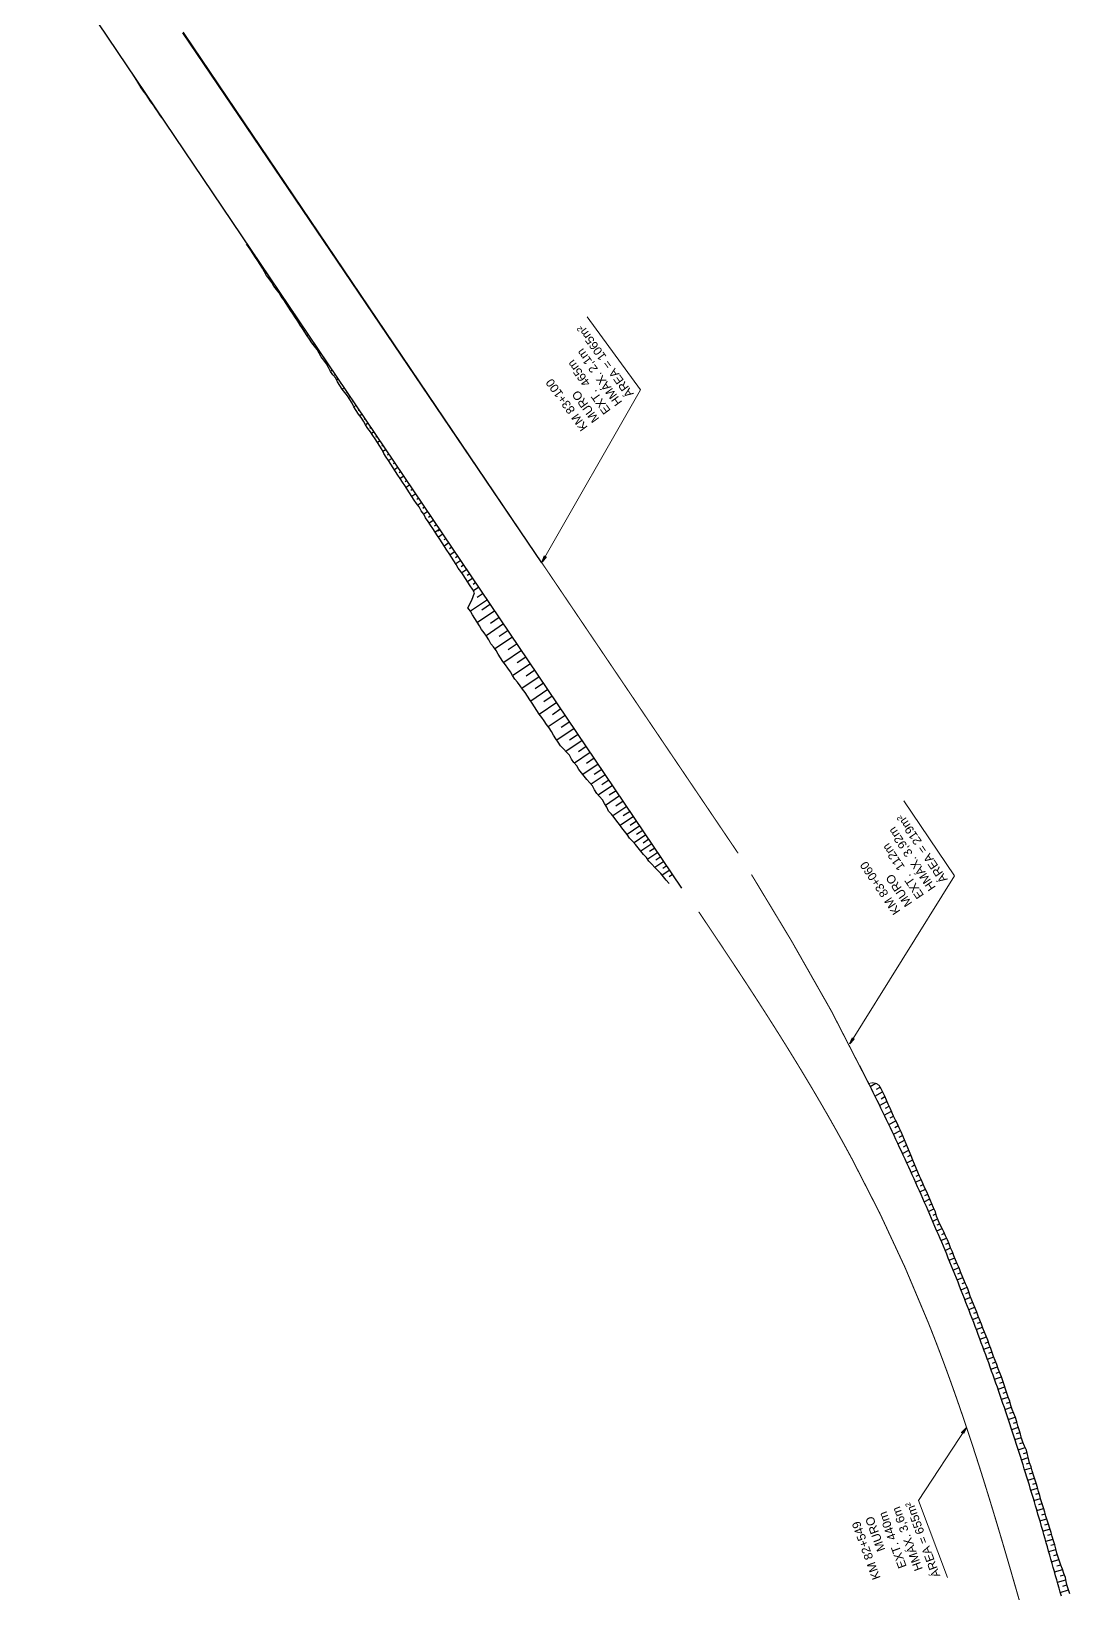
# Model space of a CAD drawing. Header units: metres. Extents: x 288738 to 324331, y 7399322 to 7465117.
# Drawn here: x 298194 to 298681, y 7450986 to 7451719 of the extents above; entities that cross this region are included whole.
import ezdxf

# ---------------------------------------------------------------- set-up
doc = ezdxf.new("R2010")
doc.units = ezdxf.units.M
doc.header["$LTSCALE"] = 10
for name, color, linetype in [('F-HZ-ATERRO-OFFSET', 110, 'Continuous'), ('F-HZ-ATERRO-TALUDE', 110, 'Continuous'), ('F-HZ-MUROS', 210, 'Continuous'), ('F-HZ-PIANO-CORTE', 10, 'Continuous'), ('F-HZ-TALUDE', 2, 'Continuous')]:
    doc.layers.add(name, color=color, linetype=linetype)
doc.layers.add('U-HZ-TEXTO-MUROS', color=2, linetype='Continuous', lineweight=0)
doc.styles.add('ARIAL', font='arial.ttf')
doc.styles.add('DIM', font='arial.ttf', dxfattribs={"width": 0.8})
doc.dimstyles.new('U-1_2000', dxfattribs={"dimscale": 2, "dimtxt": 1.5, "dimasz": 0.75, "dimexe": 0.75, "dimexo": 0.75, "dimgap": 0.25, "dimtad": 1, "dimzin": 4, "dimtxsty": 'DIM', "dimblk": 'ARCHTICK', "dimcen": 0.7, "dimdle": 0.75, "dimclrd": 256, "dimclre": 256, "dimclrt": 256, "dimaunit": 1, "dimadec": 3, "dimazin": 2, "dimtfac": 1, "dimtofl": 0, "dimtmove": 0, "dimatfit": 3, "dimldrblk": 'CLOSEDBLANK', "dimfxl": 0, "dimtolj": 1, "dimtzin": 0, "dimlwd": -1, "dimlwe": -1, "dimarcsym": 0})

# ---------------------------------------------------------------- blocks, each defined once
blk = doc.blocks.new('_ArchTick')
at = {"color": 0, "linetype": 'ByBlock', "const_width": 0.15}
blk.add_lwpolyline([(-0.5, -0.5), (0.5, 0.5)], dxfattribs=at)

msp = doc.modelspace()

# ---------------------------------------------------------------- linework, layer by layer
at = {"layer": 'F-HZ-ATERRO-OFFSET', "color": 2, "linetype": 'Continuous', "lineweight": -3, "flags": 128}
for points in [[(298498.873, 7451317.201), (298193.69, 7451769.974)], [(298492.944, 7451319.503), (298491.534, 7451320.963), (298490.28, 7451322.53), (298488.991, 7451324.072), (298487.647, 7451325.578), (298486.129, 7451326.966), (298484.847, 7451328.513), (298483.448, 7451329.981), (298482.352, 7451331.654), (298480.851, 7451333.053), (298479.636, 7451334.646), (298478.332, 7451336.179), (298477.128, 7451337.779), (298475.745, 7451339.258), (298474.318, 7451340.707), (298473.202, 7451342.367), (298472.008, 7451343.974), (298470.718, 7451345.516), (298469.575, 7451347.157), (298468.366, 7451348.754), (298467.143, 7451350.341), (298465.91, 7451351.922), (298464.514, 7451353.392), (298463.605, 7451355.192), (298462.581, 7451356.914), (298461.642, 7451358.693), (298460.315, 7451360.21), (298458.957, 7451361.706), (298457.935, 7451363.429), (298457, 7451365.211), (298455.651, 7451366.714), (298454.276, 7451368.198), (298453.001, 7451369.75), (298451.728, 7451371.304), (298450.614, 7451372.965), (298449.59, 7451374.687), (298448.245, 7451376.191), (298447.068, 7451377.81), (298446.142, 7451379.598), (298444.75, 7451381.071), (298443.347, 7451382.537), (298441.99, 7451384.034), (298440.901, 7451385.711), (298439.756, 7451387.351), (298438.663, 7451389.027), (298437.696, 7451390.787), (298436.586, 7451392.451), (298435.351, 7451394.03), (298434.308, 7451395.739), (298433.184, 7451397.393), (298431.888, 7451398.931), (298430.796, 7451400.607), (298429.804, 7451402.351), (298428.68, 7451404.005), (298427.587, 7451405.68), (298426.513, 7451407.369), (298425.411, 7451409.037), (298424.091, 7451410.559), (298422.961, 7451412.209), (298421.792, 7451413.833), (298420.482, 7451415.362), (298419.481, 7451417.099), (298418.438, 7451418.809), (298417.245, 7451420.416), (298416.111, 7451422.063), (298414.91, 7451423.665), (298413.775, 7451425.312), (298412.715, 7451427.01), (298411.745, 7451428.769), (298410.588, 7451430.4), (298409.201, 7451431.877), (298408.323, 7451433.698), (298407.309, 7451435.426), (298406.131, 7451437.044), (298404.931, 7451438.647), (298403.887, 7451440.355), (298402.879, 7451442.088), (298401.78, 7451443.759), (298400.683, 7451445.431), (298399.677, 7451447.166), (298398.505, 7451448.788), (298400.288, 7451452.409), (298401.655, 7451455.748), (298400.685, 7451457.507), (298399.567, 7451459.165), (298398.511, 7451460.865), (298397.359, 7451462.501), (298396.265, 7451464.175), (298395.159, 7451465.841), (298393.965, 7451467.448), (298392.935, 7451469.166), (298391.843, 7451470.842), (298390.824, 7451472.567), (298389.71, 7451474.228), (298388.611, 7451475.9), (298387.513, 7451477.572), (298386.447, 7451479.265), (298385.337, 7451480.929), (298384.222, 7451482.589), (298383.105, 7451484.248), (298382.13, 7451486.004), (298380.954, 7451487.622), (298379.826, 7451489.274), (298378.688, 7451490.919), (298377.765, 7451492.709), (298376.626, 7451494.353), (298375.699, 7451496.141), (298374.355, 7451497.646), (298373.255, 7451499.317), (298372.175, 7451501.001), (298371.094, 7451502.684), (298370.041, 7451504.387), (298368.998, 7451506.096), (298367.867, 7451507.745), (298366.72, 7451509.384), (298365.672, 7451511.089), (298364.565, 7451512.755), (298363.448, 7451514.414), (298362.404, 7451516.123), (298361.337, 7451517.816), (298360.242, 7451519.49), (298359.064, 7451521.107), (298358.251, 7451522.972), (298357.127, 7451524.626), (298356.033, 7451526.301), (298354.997, 7451528.015), (298353.862, 7451529.662), (298352.773, 7451531.339), (298351.615, 7451532.971), (298350.51, 7451534.638), (298349.471, 7451536.35), (298348.391, 7451538.034), (298347.192, 7451539.637), (298346.104, 7451541.316), (298345.07, 7451543.031), (298344.177, 7451544.841), (298343.12, 7451546.541), (298342.006, 7451548.202), (298340.737, 7451549.759), (298339.476, 7451551.32), (298338.458, 7451553.046), (298337.408, 7451554.75), (298336.483, 7451556.539), (298335.208, 7451558.091), (298334.019, 7451559.702), (298333.175, 7451561.545), (298332.196, 7451563.298), (298330.987, 7451564.894), (298329.745, 7451566.469), (298328.78, 7451568.231), (298327.864, 7451570.026), (298326.605, 7451571.588), (298325.286, 7451573.111), (298324.14, 7451574.75), (298323.036, 7451576.418), (298321.97, 7451578.112), (298320.931, 7451579.824), (298319.765, 7451581.45), (298318.767, 7451583.189), (298317.665, 7451584.858), (298316.558, 7451586.524), (298315.423, 7451588.171), (298314.411, 7451589.901), (298313.322, 7451591.579), (298312.158, 7451593.206), (298310.95, 7451594.804), (298309.901, 7451596.509), (298308.655, 7451598.08), (298307.468, 7451599.692), (298306.519, 7451601.465), (298305.349, 7451603.088), (298304.08, 7451604.644), (298303.062, 7451606.37), (298302.094, 7451608.13), (298301.037, 7451609.83), (298299.988, 7451611.534), (298298.887, 7451613.204), (298297.784, 7451614.873), (298296.687, 7451616.545), (298295.52, 7451618.171), (298294.619, 7451619.407)]]:
    msp.add_lwpolyline(points, dxfattribs=at)
at = {"layer": 'F-HZ-ATERRO-TALUDE', "linetype": 'Continuous', "lineweight": -3}
for p, q in [((298295.857, 7451618.398, 706.706), (298295.521, 7451618.171, 706.435)), ((298297.254, 7451616.325, 706.75), (298297.108, 7451616.226, 706.632)), ((298298.652, 7451614.252, 706.794), (298298.336, 7451614.038, 706.54)), ((298300.049, 7451612.179, 706.838), (298299.881, 7451612.065, 706.703)), ((298301.446, 7451610.106, 706.882), (298301.038, 7451609.829, 706.553)), ((298302.843, 7451608.033, 706.925), (298302.59, 7451607.861, 706.721)), ((298304.241, 7451605.96, 706.969), (298303.571, 7451605.507, 706.43)), ((298305.638, 7451603.887, 707.013), (298305.335, 7451603.682, 706.769)), ((298307.035, 7451601.814, 707.057), (298306.519, 7451601.465, 706.642)), ((298308.433, 7451599.741, 707.101), (298308.099, 7451599.515, 706.832)), ((298309.83, 7451597.668, 707.145), (298309.278, 7451597.294, 706.701)), ((298311.227, 7451595.594, 707.189), (298310.958, 7451595.412, 706.972)), ((298312.625, 7451593.521, 707.233), (298312.158, 7451593.206, 706.857)), ((298314.022, 7451591.448, 707.277), (298313.808, 7451591.304, 707.105)), ((298315.419, 7451589.375, 707.321), (298314.917, 7451589.036, 706.917)), ((298316.816, 7451587.302, 707.365), (298316.545, 7451587.119, 707.146)), ((298318.214, 7451585.229, 707.408), (298317.665, 7451584.858, 706.967)), ((298319.611, 7451583.156, 707.452), (298319.314, 7451582.955, 707.213)), ((298321.008, 7451581.083, 707.496), (298320.348, 7451580.636, 706.965)), ((298322.406, 7451579.01, 707.54), (298322.058, 7451578.775, 707.26)), ((298323.803, 7451576.937, 707.584), (298323.036, 7451576.418, 706.967)), ((298325.2, 7451574.864, 707.628), (298324.813, 7451574.602, 707.317)), ((298326.598, 7451572.791, 707.672), (298325.945, 7451572.35, 707.147)), ((298327.995, 7451570.718, 707.716), (298327.772, 7451570.567, 707.536)), ((298329.392, 7451568.645, 707.76), (298328.78, 7451568.231, 707.267)), ((298330.789, 7451566.572, 707.804), (298330.422, 7451566.323, 707.508)), ((298332.187, 7451564.499, 707.848), (298331.592, 7451564.096, 707.369)), ((298333.584, 7451562.426, 707.891), (298333.257, 7451562.204, 707.628)), ((298334.981, 7451560.353, 707.935), (298334.019, 7451559.702, 707.161)), ((298336.379, 7451558.28, 707.979), (298335.953, 7451557.991, 707.636)), ((298337.776, 7451556.206, 708.023), (298336.946, 7451555.645, 707.355)), ((298339.173, 7451554.133, 708.067), (298338.684, 7451553.803, 707.674)), ((298340.571, 7451552.06, 708.111), (298339.477, 7451551.32, 707.23)), ((298341.968, 7451549.987, 708.155), (298341.511, 7451549.678, 707.787)), ((298343.365, 7451547.914, 708.199), (298342.563, 7451547.372, 707.553)), ((298344.763, 7451545.841, 708.243), (298344.338, 7451545.554, 707.901)), ((298346.16, 7451543.768, 708.287), (298345.07, 7451543.031, 707.409)), ((298347.557, 7451541.695, 708.33), (298346.966, 7451541.295, 707.855)), ((298348.954, 7451539.622, 708.374), (298347.791, 7451538.835, 707.438)), ((298350.352, 7451537.549, 708.418), (298349.777, 7451537.16, 707.955)), ((298351.749, 7451535.476, 708.462), (298350.51, 7451534.638, 707.465)), ((298353.146, 7451533.403, 708.506), (298352.525, 7451532.983, 708.006)), ((298354.544, 7451531.33, 708.55), (298353.318, 7451530.501, 707.563)), ((298355.941, 7451529.257, 708.594), (298355.327, 7451528.842, 708.1)), ((298357.338, 7451527.184, 708.638), (298356.033, 7451526.3, 707.587)), ((298358.736, 7451525.111, 708.682), (298358.072, 7451524.662, 708.147)), ((298360.133, 7451523.038, 708.726), (298358.657, 7451522.039, 707.538)), ((298361.53, 7451520.965, 708.77), (298360.739, 7451520.429, 708.133)), ((298362.927, 7451518.892, 708.813), (298361.337, 7451517.816, 707.534)), ((298364.325, 7451516.818, 708.857), (298363.495, 7451516.257, 708.189)), ((298365.722, 7451514.745, 708.901), (298364.006, 7451513.585, 707.52)), ((298367.119, 7451512.672, 708.945), (298366.257, 7451512.089, 708.251)), ((298368.517, 7451510.599, 708.989), (298366.72, 7451509.384, 707.543)), ((298369.914, 7451508.526, 709.033), (298369.032, 7451507.929, 708.323)), ((298371.311, 7451506.453, 709.077), (298369.52, 7451505.241, 707.635)), ((298372.709, 7451504.38, 709.121), (298371.77, 7451503.745, 708.365)), ((298374.106, 7451502.307, 709.165), (298372.175, 7451501.001, 707.61)), ((298375.503, 7451500.234, 709.209), (298374.516, 7451499.567, 708.414)), ((298376.9, 7451498.161, 709.253), (298375.027, 7451496.893, 707.744)), ((298378.298, 7451496.088, 709.296), (298377.346, 7451495.444, 708.53)), ((298379.695, 7451494.015, 709.34), (298377.765, 7451492.709, 707.787)), ((298381.092, 7451491.942, 709.384), (298380.032, 7451491.225, 708.531)), ((298382.49, 7451489.869, 709.428), (298380.39, 7451488.448, 707.738)), ((298383.887, 7451487.796, 709.472), (298382.862, 7451487.102, 708.647)), ((298385.284, 7451485.723, 709.516), (298383.105, 7451484.248, 707.762)), ((298385.445, 7451485.484, 709.521), (298384.356, 7451484.747, 708.644)), ((298386.843, 7451483.411, 709.565), (298384.661, 7451481.935, 707.809)), ((298388.24, 7451481.338, 709.609), (298387.146, 7451480.597, 708.728)), ((298389.637, 7451479.265, 709.653), (298387.4, 7451477.751, 707.852)), ((298391.035, 7451477.191, 709.697), (298389.902, 7451476.425, 708.785)), ((298392.432, 7451475.118, 709.741), (298390.149, 7451473.574, 707.903)), ((298393.829, 7451473.045, 709.784), (298392.655, 7451472.251, 708.839)), ((298395.226, 7451470.972, 709.827), (298392.819, 7451469.344, 707.89)), ((298396.624, 7451468.899, 709.869), (298395.38, 7451468.058, 708.868)), ((298398.021, 7451466.826, 709.911), (298395.595, 7451465.185, 707.958)), ((298399.418, 7451464.753, 709.953), (298398.194, 7451463.925, 708.967)), ((298400.816, 7451462.68, 709.995), (298398.389, 7451461.038, 708.041)), ((298402.213, 7451460.607, 710.037), (298400.971, 7451459.767, 709.037)), ((298403.61, 7451458.534, 710.078), (298401.067, 7451456.814, 708.032)), ((298407.641, 7451452.554, 710.199), (298399.677, 7451447.166, 703.788)), ((298405.626, 7451455.544, 710.139), (298402.781, 7451453.62, 707.849)), ((298409.081, 7451450.418, 710.242), (298405.04, 7451447.684, 706.989)), ((298411.138, 7451447.366, 710.303), (298403.008, 7451441.866, 703.76)), ((298413.205, 7451444.299, 710.365), (298409.056, 7451441.493, 707.026)), ((298415.272, 7451441.233, 710.427), (298407.104, 7451435.707, 703.853)), ((298417.349, 7451438.151, 710.489), (298413.137, 7451435.301, 707.099)), ((298419.427, 7451435.068, 710.551), (298411.217, 7451429.514, 703.943)), ((298423.655, 7451428.795, 710.678), (298415.301, 7451423.143, 703.954)), ((298421.541, 7451431.932, 710.615), (298417.358, 7451429.102, 707.248)), ((298427.851, 7451422.57, 710.803), (298419.561, 7451416.962, 704.131)), ((298425.753, 7451425.683, 710.741), (298421.62, 7451422.887, 707.414)), ((298431.973, 7451416.454, 710.927), (298423.828, 7451410.943, 704.37)), ((298429.912, 7451419.512, 710.865), (298425.802, 7451416.732, 707.557)), ((298434, 7451413.447, 710.987), (298430.026, 7451410.758, 707.788)), ((298436.028, 7451410.439, 711.048), (298428.017, 7451405.02, 704.6)), ((298438.091, 7451407.378, 711.11), (298434.067, 7451404.655, 707.871)), ((298440.155, 7451404.316, 711.172), (298432, 7451398.799, 704.608)), ((298442.174, 7451401.32, 711.232), (298438.181, 7451398.618, 708.018)), ((298444.193, 7451398.324, 711.292), (298436.214, 7451392.926, 704.87)), ((298448.302, 7451392.229, 711.415), (298440.184, 7451386.737, 704.881)), ((298446.248, 7451395.277, 711.354), (298442.231, 7451392.56, 708.121)), ((298452.174, 7451386.484, 711.531), (298444.523, 7451381.308, 705.373)), ((298450.238, 7451389.357, 711.473), (298446.186, 7451386.616, 708.212)), ((298455.929, 7451380.914, 711.643), (298448.51, 7451375.895, 705.672)), ((298454.051, 7451383.699, 711.587), (298450.336, 7451381.186, 708.597)), ((298457.766, 7451378.189, 711.698), (298454.108, 7451375.714, 708.754)), ((298459.602, 7451375.463, 711.753), (298452.344, 7451370.553, 705.911)), ((298462.968, 7451370.47, 711.854), (298456.318, 7451365.971, 706.501)), ((298461.285, 7451372.967, 711.804), (298457.774, 7451370.591, 708.977)), ((298466.352, 7451365.449, 711.955), (298459.666, 7451360.925, 706.573)), ((298464.66, 7451367.96, 711.905), (298461.302, 7451365.687, 709.201)), ((298468.02, 7451362.975, 712.005), (298464.837, 7451360.822, 709.443)), ((298469.687, 7451360.502, 712.055), (298463.098, 7451356.044, 706.751)), ((298472.984, 7451355.611, 712.154), (298466.47, 7451351.204, 706.911)), ((298471.336, 7451358.056, 712.104), (298467.915, 7451355.742, 709.351)), ((298476.146, 7451350.92, 712.248), (298469.898, 7451346.693, 707.22)), ((298474.565, 7451353.265, 712.201), (298471.385, 7451351.114, 709.641)), ((298477.659, 7451348.674, 712.293), (298474.6, 7451346.604, 709.83)), ((298479.173, 7451346.428, 712.339), (298473.192, 7451342.381, 707.524)), ((298481.977, 7451342.268, 712.423), (298476.437, 7451338.519, 707.963)), ((298480.575, 7451344.348, 712.381), (298477.622, 7451342.35, 710.003)), ((298483.375, 7451340.195, 712.464), (298480.703, 7451338.387, 710.314)), ((298484.772, 7451338.121, 712.506), (298479.635, 7451334.646, 708.372)), ((298487.567, 7451333.975, 712.59), (298482.9, 7451330.818, 708.833)), ((298486.169, 7451336.048, 712.548), (298483.698, 7451334.376, 710.558)), ((298490.361, 7451329.829, 712.673), (298486.129, 7451326.966, 709.267)), ((298488.964, 7451331.902, 712.632), (298486.73, 7451330.391, 710.834)), ((298493.156, 7451325.683, 712.757), (298489.635, 7451323.301, 709.923)), ((298491.759, 7451327.756, 712.715), (298489.871, 7451326.479, 711.195)), ((298494.553, 7451323.61, 712.799), (298492.887, 7451322.483, 711.458))]:
    msp.add_line(p, q, dxfattribs=at)
at = {"layer": 'F-HZ-MUROS', "linetype": 'Continuous', "lineweight": -3, "const_width": 0.5}
for points in [[(298525.255, 7451333.62), (298264.934, 7451718.995)], [(298531.543, 7451323.608), (298550.175, 7451292.725), (298569.003, 7451259.591), (298586.509, 7451225.52)]]:
    msp.add_lwpolyline(points, dxfattribs=at)
at = {"layer": 'F-HZ-MUROS', "linetype": 'Continuous', "lineweight": -3}
msp.add_lwpolyline([(298433.198, 7451469.906), (298264.716, 7451718.578)], dxfattribs=at)
at = {"layer": 'F-HZ-MUROS', "linetype": 'Continuous', "lineweight": -3, "const_width": 0.5}
msp.add_lwpolyline([(298657.579, 7450981.653), (298656.162, 7450986.604), (298654.74, 7450991.553), (298653.312, 7450996.498), (298651.877, 7451001.439), (298650.433, 7451006.375), (298648.981, 7451011.306), (298647.519, 7451016.232), (298646.046, 7451021.153), (298644.561, 7451026.068), (298643.062, 7451030.976), (298641.55, 7451035.878), (298640.022, 7451040.773), (298638.477, 7451045.661), (298636.916, 7451050.54), (298635.336, 7451055.412), (298633.737, 7451060.275), (298632.118, 7451065.129), (298630.477, 7451069.974), (298628.814, 7451074.809), (298627.128, 7451079.633), (298625.418, 7451084.447), (298623.683, 7451089.25), (298621.922, 7451094.041), (298620.133, 7451098.82), (298618.317, 7451103.586), (298616.472, 7451108.339), (298614.595, 7451113.086, 0.0279024), (298578.824, 7451189.925), (298576.4, 7451194.417), (298573.95, 7451198.889), (298571.472, 7451203.347), (298568.967, 7451207.791), (298566.434, 7451212.223), (298563.876, 7451216.643), (298561.293, 7451221.051), (298558.687, 7451225.447), (298556.057, 7451229.832), (298553.406, 7451234.206), (298550.734, 7451238.57), (298548.042, 7451242.924), (298545.331, 7451247.269), (298542.602, 7451251.606), (298539.856, 7451255.934), (298537.094, 7451260.254), (298534.317, 7451264.567), (298531.525, 7451268.874), (298528.721, 7451273.174), (298525.904, 7451277.469), (298523.075, 7451281.759), (298520.236, 7451286.045), (298517.388, 7451290.327), (298514.531, 7451294.606), (298506.795, 7451306.154)], format="xyb", dxfattribs=at)
at = {"layer": 'F-HZ-PIANO-CORTE'}
for p, q in [((298241.58, 7451698.73), (298241.67, 7451698.791)), ((298242.897, 7451696.606), (298242.981, 7451696.663)), ((298244.25, 7451694.504), (298244.462, 7451694.648)), ((298245.547, 7451692.369), (298245.702, 7451692.474)), ((298247.024, 7451690.352), (298247.253, 7451690.507)), ((298248.464, 7451688.309), (298248.557, 7451688.372)), ((298249.767, 7451686.177), (298250.045, 7451686.365)), ((298251.247, 7451684.163), (298251.344, 7451684.229)), ((298252.618, 7451682.073), (298252.838, 7451682.221)), ((298254.067, 7451680.037), (298254.151, 7451680.094)), ((298587.247, 7451224.153), (298589.901, 7451225.68)), ((298590.133, 7451222.938), (298591.909, 7451223.953)), ((298589.465, 7451219.692), (298593.057, 7451221.732)), ((298591.655, 7451215.239), (298595.093, 7451217.167)), ((298592.329, 7451218.461), (298594.094, 7451219.458)), ((298593.83, 7451210.771), (298597.169, 7451212.618)), ((298594.444, 7451213.951), (298596.142, 7451214.897)), ((298596.539, 7451209.431), (298598.168, 7451210.326)), ((298595.988, 7451206.292), (298599.29, 7451208.093)), ((298598.126, 7451201.806), (298601.383, 7451203.557)), ((298598.724, 7451204.949), (298600.388, 7451205.85)), ((298600.782, 7451200.412), (298602.376, 7451201.263)), ((298600.244, 7451197.317), (298603.338, 7451198.955)), ((298602.344, 7451192.816), (298605.301, 7451194.357)), ((298602.791, 7451195.856), (298604.287, 7451196.642)), ((298604.423, 7451188.313), (298607.173, 7451189.725)), ((298604.848, 7451191.314), (298606.306, 7451192.068)), ((298606.788, 7451186.733), (298608.119, 7451187.411)), ((298606.488, 7451183.79), (298609.132, 7451185.126)), ((298608.536, 7451179.255), (298611.101, 7451180.53)), ((298608.811, 7451182.174), (298610.107, 7451182.824)), ((298610.568, 7451174.707), (298613.14, 7451175.966)), ((298610.847, 7451177.619), (298612.14, 7451178.257)), ((298612.88, 7451173.061), (298614.184, 7451173.694)), ((298612.581, 7451170.149), (298615.201, 7451171.411)), ((298614.573, 7451165.588), (298617.138, 7451166.803)), ((298614.846, 7451168.478), (298616.114, 7451169.084)), ((298616.782, 7451163.895), (298618.009, 7451164.471)), ((298616.532, 7451161.052), (298618.791, 7451162.104)), ((298618.489, 7451156.469), (298620.947, 7451157.595)), ((298618.669, 7451159.294), (298619.824, 7451159.828)), ((298620.427, 7451151.878), (298623.064, 7451153.066)), ((298620.749, 7451154.76), (298622.038, 7451155.346)), ((298622.733, 7451150.181), (298624.078, 7451150.781)), ((298622.344, 7451147.284), (298624.957, 7451148.442)), ((298624.242, 7451142.68), (298626.85, 7451143.815)), ((298624.619, 7451145.564), (298625.943, 7451146.145)), ((298626.122, 7451138.068), (298628.864, 7451139.24)), ((298626.503, 7451140.944), (298627.821, 7451141.513)), ((298628.392, 7451136.329), (298629.731, 7451136.897)), ((298627.982, 7451133.45), (298630.704, 7451134.594)), ((298629.823, 7451128.823), (298632.675, 7451130)), ((298630.281, 7451131.71), (298631.658, 7451132.283)), ((298632.138, 7451127.082), (298633.54, 7451127.655)), ((298631.643, 7451124.193), (298634.379, 7451125.302)), ((298633.446, 7451119.55), (298636.289, 7451120.681)), ((298633.947, 7451122.435), (298635.347, 7451122.997)), ((298635.23, 7451114.902), (298638.027, 7451115.995)), ((298635.768, 7451117.789), (298637.196, 7451118.352)), ((298637.538, 7451113.125), (298638.962, 7451113.676)), ((298636.995, 7451110.243), (298639.838, 7451111.335)), ((298638.74, 7451105.579), (298641.707, 7451106.698)), ((298639.324, 7451108.466), (298640.779, 7451109.019)), ((298640.466, 7451100.907), (298643.498, 7451102.032)), ((298641.128, 7451103.814), (298642.651, 7451104.384)), ((298642.805, 7451099.115), (298644.288, 7451099.66)), ((298642.173, 7451096.229), (298645.182, 7451097.326)), ((298643.86, 7451091.541), (298646.975, 7451092.659)), ((298644.546, 7451094.438), (298646.073, 7451094.99)), ((298645.529, 7451086.848), (298648.773, 7451087.993)), ((298646.279, 7451089.758), (298647.862, 7451090.321)), ((298647.968, 7451085.063), (298649.581, 7451085.628)), ((298647.178, 7451082.145), (298650.392, 7451083.263)), ((298648.808, 7451077.437), (298651.933, 7451078.507)), ((298649.592, 7451080.342), (298651.189, 7451080.893)), ((298651.191, 7451075.615), (298652.766, 7451076.15)), ((298650.418, 7451072.72), (298653.522, 7451073.767)), ((298652.01, 7451067.998), (298655.231, 7451069.069)), ((298652.783, 7451070.884), (298654.349, 7451071.408)), ((298653.581, 7451063.267), (298656.713, 7451064.295)), ((298654.402, 7451066.163), (298656.005, 7451066.692)), ((298655.891, 7451061.399), (298657.423, 7451061.898)), ((298655.134, 7451058.529), (298658.138, 7451059.502)), ((298656.664, 7451053.793), (298659.862, 7451054.815)), ((298657.406, 7451056.641), (298658.909, 7451057.124)), ((298658.171, 7451049.063), (298661.388, 7451050.079)), ((298659.102, 7451051.97), (298660.786, 7451052.505)), ((298660.469, 7451047.174), (298662.018, 7451047.66)), ((298659.665, 7451044.308), (298662.814, 7451045.291)), ((298661.14, 7451039.542), (298664.241, 7451040.499)), ((298661.958, 7451042.408), (298663.512, 7451042.89)), ((298662.596, 7451034.768), (298665.74, 7451035.729)), ((298663.434, 7451037.636), (298664.999, 7451038.117)), ((298664.881, 7451032.855), (298666.445, 7451033.331)), ((298664.031, 7451029.989), (298667.117, 7451030.923)), ((298665.448, 7451025.203), (298668.581, 7451026.142)), ((298666.297, 7451028.065), (298667.852, 7451028.534)), ((298666.844, 7451020.41), (298670.075, 7451021.371)), ((298667.741, 7451023.283), (298669.334, 7451023.758)), ((298669.174, 7451018.497), (298670.812, 7451018.982)), ((298668.221, 7451015.613), (298671.605, 7451016.612)), ((298669.585, 7451010.81), (298673.002, 7451011.811)), ((298670.603, 7451013.711), (298672.303, 7451014.211)), ((298670.948, 7451006.01), (298674.349, 7451006.999)), ((298672.01, 7451008.918), (298673.753, 7451009.426)), ((298673.329, 7451004.101), (298675.028, 7451004.594)), ((298672.312, 7451001.205), (298675.738, 7451002.197)), ((298673.669, 7450996.423), (298677.525, 7450997.533)), ((298674.778, 7450999.324), (298676.564, 7450999.84)), ((298675.027, 7450991.642), (298679.002, 7450992.782)), ((298676.31, 7450994.589), (298678.269, 7450995.152)), ((298677.607, 7450989.791), (298679.507, 7450990.335)), ((298676.388, 7450986.847), (298680.285, 7450987.961))]:
    msp.add_line(p, q, dxfattribs=at)
at = {"layer": 'F-HZ-TALUDE', "color": 2, "linetype": 'Continuous', "lineweight": -3, "flags": 128}
msp.add_lwpolyline([(298255.567, 7451678.037), (298255.551, 7451678.059), (298254.35, 7451679.662), (298253.146, 7451681.262), (298252.055, 7451682.938), (298250.954, 7451684.608), (298249.746, 7451686.205), (298248.723, 7451687.928), (298247.6, 7451689.583), (298246.399, 7451691.186), (298245.23, 7451692.809), (298244.226, 7451694.545), (298243.144, 7451696.227), (298242.05, 7451697.902), (298241.059, 7451699.646)], dxfattribs=at)
at = {"layer": 'F-HZ-TALUDE', "linetype": 'Continuous', "lineweight": -3, "flags": 128}
for points in [[(298676.907, 7450985.017), (298676.36, 7450986.944), (298675.813, 7450988.871), (298675.266, 7450990.798), (298674.719, 7450992.726), (298674.172, 7450994.654), (298673.624, 7450996.583), (298673.077, 7450998.511), (298672.529, 7451000.44), (298671.981, 7451002.37), (298671.434, 7451004.299), (298670.886, 7451006.229), (298670.338, 7451008.159), (298669.79, 7451010.09), (298669.241, 7451012.021), (298668.693, 7451013.952), (298668.144, 7451015.884), (298667.592, 7451017.814), (298667.037, 7451019.745), (298666.479, 7451021.674), (298665.917, 7451023.603), (298665.352, 7451025.532), (298664.783, 7451027.459), (298664.211, 7451029.386), (298663.636, 7451031.313), (298663.058, 7451033.238), (298662.476, 7451035.164), (298661.891, 7451037.088), (298661.303, 7451039.012), (298660.711, 7451040.935), (298660.116, 7451042.857), (298659.518, 7451044.779), (298658.917, 7451046.7), (298658.312, 7451048.62), (298657.704, 7451050.54), (298657.092, 7451052.458), (298656.477, 7451054.377), (298655.859, 7451056.294), (298655.238, 7451058.211), (298654.613, 7451060.127), (298653.985, 7451062.042), (298653.354, 7451063.956), (298652.72, 7451065.87), (298652.082, 7451067.783), (298651.441, 7451069.695), (298650.796, 7451071.606), (298650.148, 7451073.516), (298649.497, 7451075.426), (298648.843, 7451077.335), (298648.185, 7451079.243), (298647.524, 7451081.15), (298646.86, 7451083.057), (298646.193, 7451084.962), (298645.522, 7451086.867), (298644.848, 7451088.771), (298644.17, 7451090.674), (298643.49, 7451092.576), (298642.806, 7451094.478), (298642.118, 7451096.378), (298641.428, 7451098.278), (298640.734, 7451100.177), (298640.037, 7451102.075), (298639.336, 7451103.972), (298638.633, 7451105.868), (298637.926, 7451107.763), (298637.215, 7451109.658), (298636.502, 7451111.551), (298635.785, 7451113.444), (298635.064, 7451115.336), (298634.341, 7451117.227), (298633.614, 7451119.117), (298632.884, 7451121.006), (298632.15, 7451122.895), (298631.413, 7451124.782), (298630.673, 7451126.668), (298629.93, 7451128.553), (298629.183, 7451130.437), (298628.434, 7451132.319), (298627.681, 7451134.201), (298626.925, 7451136.081), (298626.166, 7451137.96), (298625.403, 7451139.839), (298624.637, 7451141.715), (298623.868, 7451143.591), (298623.096, 7451145.466), (298622.321, 7451147.339), (298621.542, 7451149.211), (298620.761, 7451151.083), (298619.976, 7451152.953), (298619.187, 7451154.821), (298618.396, 7451156.689), (298617.601, 7451158.555), (298616.803, 7451160.421), (298616.002, 7451162.285), (298615.198, 7451164.148), (298614.39, 7451166.01), (298613.579, 7451167.871), (298612.765, 7451169.73), (298611.948, 7451171.589), (298611.127, 7451173.446), (298610.303, 7451175.302), (298609.476, 7451177.157), (298608.646, 7451179.011), (298607.812, 7451180.864), (298606.976, 7451182.715), (298606.136, 7451184.566), (298605.292, 7451186.415), (298604.446, 7451188.263), (298603.596, 7451190.11), (298602.743, 7451191.956), (298601.887, 7451193.801), (298601.027, 7451195.644), (298600.165, 7451197.487), (298599.299, 7451199.328), (298598.429, 7451201.168), (298597.557, 7451203.006), (298596.682, 7451204.843), (298595.804, 7451206.678), (298594.922, 7451208.511), (298594.038, 7451210.343), (298593.15, 7451212.174), (298592.26, 7451214.003), (298591.366, 7451215.83), (298590.469, 7451217.656), (298589.569, 7451219.48), (298588.667, 7451221.303), (298587.761, 7451223.124), (298586.852, 7451224.943), (298585.94, 7451226.761), (298585.026, 7451228.577), (298582.365, 7451233.837)], [(298680.82, 7450986.133), (298680.257, 7450988.057), (298679.594, 7450989.953), (298679.147, 7450991.91), (298678.816, 7450993.902), (298678.005, 7450995.756), (298677.481, 7450997.693), (298676.676, 7450999.55), (298675.953, 7451001.43), (298675.409, 7451003.363), (298674.816, 7451005.281), (298674.289, 7451007.22), (298673.832, 7451009.179), (298673.22, 7451011.094), (298672.636, 7451013.017), (298672.096, 7451014.953), (298671.525, 7451016.881), (298670.872, 7451018.785), (298670.286, 7451020.709), (298669.676, 7451022.627), (298669.093, 7451024.553), (298668.476, 7451026.469), (298667.896, 7451028.397), (298667.284, 7451030.315), (298666.751, 7451032.258), (298666.199, 7451034.195), (298665.621, 7451036.125), (298665.02, 7451038.049), (298664.406, 7451039.969), (298663.806, 7451041.893), (298663.235, 7451043.828), (298662.677, 7451045.766), (298662.013, 7451047.672), (298661.494, 7451049.624), (298661.037, 7451051.597), (298660.499, 7451053.544), (298659.583, 7451055.371), (298658.857, 7451057.259), (298658.234, 7451059.18), (298657.657, 7451061.116), (298657.077, 7451063.052), (298656.508, 7451064.993), (298655.934, 7451066.932), (298655.312, 7451068.856), (298654.594, 7451070.749), (298653.887, 7451072.645), (298653.261, 7451074.569), (298652.656, 7451076.501), (298651.964, 7451078.403), (298651.373, 7451080.341), (298650.732, 7451082.262), (298650.08, 7451084.18), (298649.42, 7451086.095), (298648.766, 7451088.013), (298648.022, 7451089.899), (298647.302, 7451091.795), (298646.585, 7451093.691), (298645.841, 7451095.578), (298645.125, 7451097.476), (298644.384, 7451099.364), (298643.757, 7451101.295), (298643.083, 7451103.209), (298642.383, 7451105.114), (298641.586, 7451106.983), (298640.841, 7451108.872), (298640.05, 7451110.744), (298639.362, 7451112.655), (298638.621, 7451114.546), (298637.85, 7451116.426), (298637.195, 7451118.352), (298636.463, 7451120.249), (298635.702, 7451122.134), (298634.928, 7451124.015), (298634.131, 7451125.886), (298633.485, 7451127.819), (298632.798, 7451129.735), (298631.941, 7451131.582), (298631.178, 7451133.468), (298630.39, 7451135.342), (298629.596, 7451137.215), (298628.913, 7451139.135), (298628.059, 7451140.982), (298627.227, 7451142.838), (298626.494, 7451144.738), (298625.751, 7451146.634), (298624.934, 7451148.496), (298624.238, 7451150.414), (298623.426, 7451152.28), (298622.574, 7451154.128), (298621.754, 7451155.99), (298620.839, 7451157.809), (298619.919, 7451159.626), (298619.052, 7451161.467), (298618.279, 7451163.351), (298617.792, 7451165.371), (298616.947, 7451167.223), (298616.115, 7451169.082), (298615.387, 7451170.991), (298614.561, 7451172.853), (298613.728, 7451174.713), (298612.862, 7451176.557), (298612.064, 7451178.435), (298611.207, 7451180.284), (298610.4, 7451182.158), (298609.579, 7451184.026), (298608.81, 7451185.921), (298607.952, 7451187.771), (298607.192, 7451189.672), (298606.505, 7451191.613), (298605.688, 7451193.487), (298604.858, 7451195.355), (298604.029, 7451197.224), (298603.268, 7451199.131), (298602.478, 7451201.023), (298601.677, 7451202.91), (298600.832, 7451204.773), (298600.05, 7451206.671), (298599.088, 7451208.471), (298598.179, 7451210.3), (298597.366, 7451212.182), (298596.524, 7451214.048), (298595.684, 7451215.916), (298594.811, 7451217.765), (298594.011, 7451219.656), (298593.165, 7451221.521), (298592.238, 7451223.34), (298591.909, 7451223.953)]]:
    msp.add_lwpolyline(points, dxfattribs=at)
at = {"layer": 'U-HZ-TEXTO-MUROS'}
msp.add_lwpolyline([(298591.909, 7451223.953, 0.3978097), (298586.509, 7451225.52, 1.0853366)], format="xyb", dxfattribs=at)

# ---------------------------------------------------------------- texts
at = {"layer": 'U-HZ-TEXTO-MUROS', "linetype": 'Continuous', "lineweight": -3, "char_height": 4, "style": 'ARIAL'}
for s, insert, attachment_point, rotation in [('KM 83+100\\PMURO \\PEXT.^I465m\\PHMÁX. 2,1m\\PÁREA = 1065m²', (298476.484, 7451549.266), 7, 126.110875), ('KM 83+060\\PMURO \\PEXT.^I112m\\PHMÁX. 3,92m\\PÁREA = 219m²', (298623.704, 7451321.39), 7, 124.00341), ('KM 82+549\\PMURO \\PEXT.^I440m\\PHMÁX. 3,6m\\PÁREA = 655m²', (298607.336, 7451029.834), 9, 110.145564)]:
    msp.add_mtext(s, dxfattribs=dict(at, insert=insert, attachment_point=attachment_point, rotation=rotation))

# ---------------------------------------------------------------- leaders
at = {"layer": 'U-HZ-TEXTO-MUROS', "linetype": 'Continuous', "lineweight": -3}
for points in [[(298433.363, 7451470.389), (298479.457, 7451551.064), (298454.49, 7451585.289)], [(298577.712, 7451244.152), (298626.741, 7451323.078), (298603.05, 7451358.197)], [(298632.164, 7451064.12), (298609.807, 7451029.96), (298623.413, 7450993.848)]]:
    msp.add_leader(points, dimstyle='U-1_2000', override={"dimscale": 1, "dimasz": 3}, dxfattribs=at)

doc.saveas('drawing.dxf')
